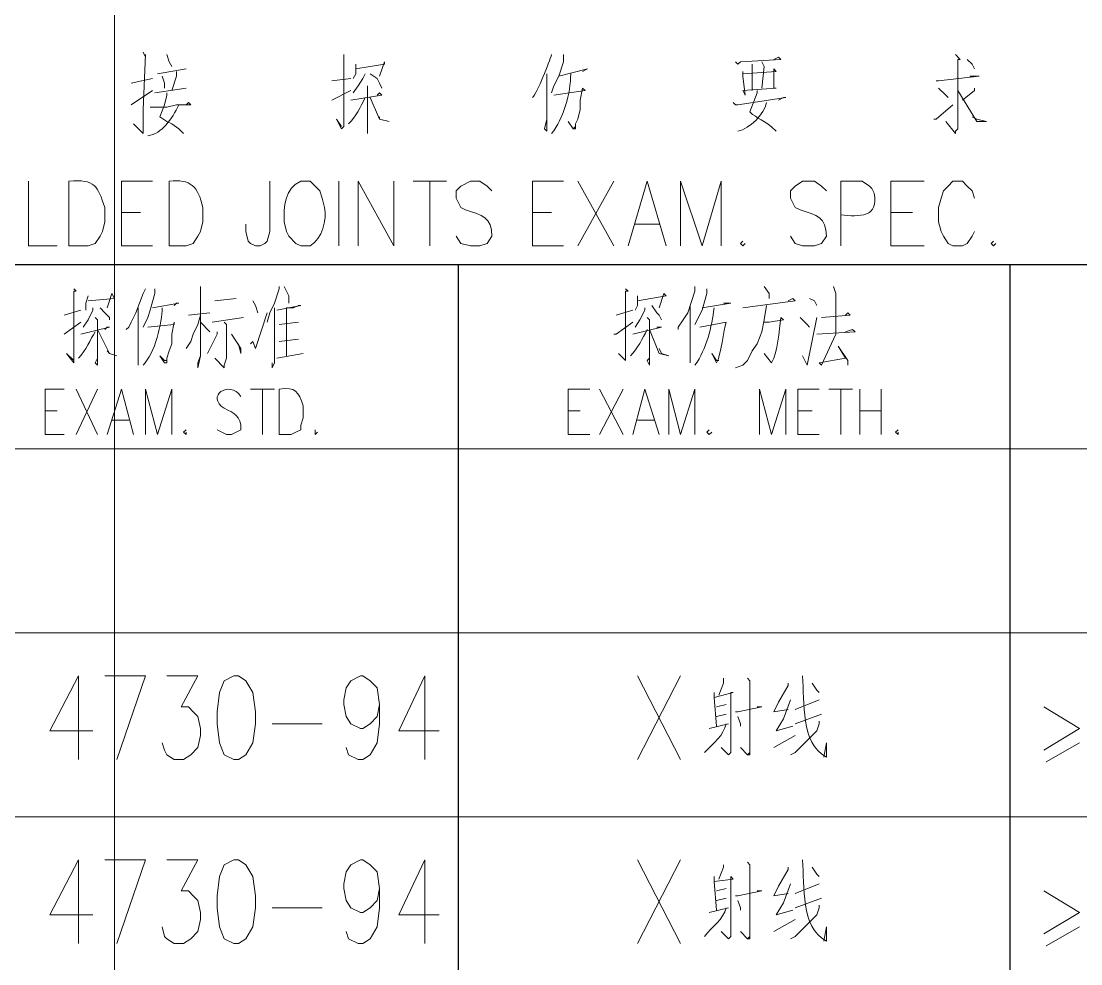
# Model space of a CAD drawing. Header units: millimetres. Extents: x 0 to 825, y 0 to 1167.
# Drawn here: x 652.6 to 732.5, y 712 to 783 of the extents above; entities that cross this region are included whole.
import ezdxf

# ---------------------------------------------------------------- set-up
doc = ezdxf.new("R2010")
doc.units = ezdxf.units.MM
doc.layers.add('1', color=7, linetype='Continuous')

msp = doc.modelspace()

# ---------------------------------------------------------------- linework, layer by layer
at = {"layer": '1', "color": 30, "lineweight": 9}
msp.add_lwpolyline([(659.661732, 0.141732), (659.661732, 1166.901732)], dxfattribs=at)
at = {"layer": '1', "color": 0, "lineweight": 9}
for points in [[(661.821732, 780.621732), (662.001732, 780.261732), (662.001732, 780.441732), (661.821732, 776.301732), (661.821732, 774.681732), (661.821732, 774.501732), (661.101732, 775.221732), (661.821732, 774.501732)], [(663.621732, 780.441732), (663.801732, 779.901732), (663.981732, 779.541732)], [(676.941732, 780.441732), (676.941732, 780.081732), (676.941732, 780.081732), (676.941732, 775.401732), (676.941732, 775.041732), (676.761732, 774.861732), (676.401732, 775.581732), (676.761732, 775.041732)], [(693.501732, 780.441732), (693.501732, 779.901732), (693.141732, 778.821732), (692.781732, 778.101732), (692.601732, 777.561732)], [(706.461732, 779.901732), (706.641732, 779.721732), (706.821732, 779.901732), (709.881732, 780.081732), (709.701732, 780.261732), (709.341732, 780.081732)], [(723.021732, 780.441732), (723.381732, 780.081732), (723.201732, 780.081732), (723.201732, 774.861732), (723.021732, 774.681732), (723.021732, 774.501732), (722.301732, 775.401732)], [(723.921732, 780.081732), (724.281732, 779.721732), (724.461732, 779.361732)], [(662.901732, 779.001732), (665.061732, 779.361732)], [(664.341732, 779.181732), (664.341732, 778.821732), (663.981732, 777.741732)], [(677.841732, 779.721732), (677.841732, 779.361732), (677.841732, 779.001732), (677.661732, 778.641732)], [(677.841732, 779.361732), (680.001732, 779.721732), (680.001732, 779.901732), (679.641732, 778.821732)], [(693.141732, 778.821732), (695.301732, 779.361732), (695.301732, 779.361732), (694.941732, 779.181732)], [(707.001732, 779.181732), (707.001732, 778.821732), (707.181732, 777.381732), (707.001732, 777.741732), (709.521732, 777.921732), (709.341732, 777.921732), (709.341732, 779.361732), (709.521732, 779.181732), (707.001732, 779.001732)], [(707.721732, 779.721732), (707.721732, 779.541732), (707.721732, 777.741732)], [(708.441732, 779.901732), (708.621732, 779.541732), (708.441732, 777.921732)], [(660.921732, 778.281732), (662.541732, 778.641732)], [(663.261732, 778.821732), (663.441732, 778.281732), (663.441732, 777.921732)], [(676.041732, 778.461732), (677.481732, 778.641732)], [(678.561732, 779.001732), (678.381732, 778.641732), (678.021732, 778.101732), (677.661732, 777.561732)], [(678.921732, 779.001732), (679.461732, 778.641732), (679.641732, 778.281732), (679.821732, 777.921732)], [(692.241732, 779.001732), (692.241732, 774.681732), (692.061732, 774.861732), (692.241732, 775.581732)], [(721.581732, 778.461732), (721.581732, 778.461732), (721.761732, 778.461732), (724.821732, 778.821732), (724.641732, 778.821732), (724.101732, 778.821732)], [(660.921732, 776.661732), (662.541732, 777.741732)], [(662.721732, 777.561732), (665.061732, 777.921732)], [(663.621732, 777.561732), (663.621732, 777.381732), (663.441732, 776.661732), (663.081732, 775.761732), (663.621732, 775.401732), (663.981732, 775.221732), (664.521732, 774.861732), (664.881732, 774.501732)], [(676.041732, 777.021732), (676.041732, 777.021732), (677.481732, 777.741732)], [(677.481732, 777.021732), (679.821732, 777.381732), (679.641732, 777.561732), (679.461732, 777.381732)], [(678.741732, 778.101732), (678.741732, 777.921732), (678.741732, 774.501732), (678.741732, 774.861732), (678.741732, 775.221732)], [(692.781732, 777.381732), (695.121732, 777.741732), (694.941732, 777.921732), (694.761732, 777.021732), (694.761732, 776.301732), (694.581732, 775.581732), (694.401732, 775.221732), (694.401732, 774.861732), (694.221732, 774.861732), (693.861732, 775.401732), (694.221732, 774.861732), (694.401732, 775.041732)], [(721.761732, 777.921732), (722.301732, 777.381732), (722.481732, 777.201732)], [(723.201732, 777.741732), (724.641732, 775.401732), (725.361732, 775.401732), (724.641732, 775.581732), (724.281732, 775.761732)], [(724.461732, 777.921732), (724.461732, 777.741732), (723.561732, 777.021732)], [(662.361732, 776.481732), (663.621732, 776.481732), (664.341732, 776.661732), (665.421732, 776.661732), (665.241732, 776.841732), (665.061732, 776.661732)], [(678.921732, 777.201732), (679.641732, 775.581732), (680.361732, 775.401732), (679.641732, 775.581732), (679.641732, 775.761732)], [(706.281732, 776.841732), (706.461732, 776.661732), (706.641732, 776.661732), (710.241732, 777.201732), (710.061732, 777.201732), (709.701732, 777.021732)], [(721.401732, 775.581732), (721.581732, 775.581732), (722.841732, 776.661732)], [(653.181732, 770.901732), (653.181732, 766.041732), (655.341732, 766.041732)], [(660.201732, 766.041732), (660.201732, 770.901732), (662.541732, 770.901732)], [(671.361732, 770.901732), (671.361732, 767.121732), (671.181732, 766.401732), (671.001732, 766.221732), (670.641732, 766.041732), (670.281732, 766.041732), (669.921732, 766.221732), (669.741732, 766.401732), (669.561732, 767.121732), (669.561732, 767.661732)], [(676.581732, 766.041732), (676.581732, 770.901732)], [(678.021732, 766.041732), (678.021732, 770.901732), (680.721732, 766.041732), (680.721732, 770.901732)], [(682.161732, 770.901732), (684.681732, 770.901732)], [(683.421732, 770.901732), (683.421732, 766.041732)], [(691.161732, 766.041732), (691.161732, 770.901732), (693.501732, 770.901732)], [(694.581732, 766.041732), (697.281732, 770.901732)], [(694.581732, 770.901732), (697.281732, 766.041732)], [(698.361732, 766.041732), (699.801732, 770.901732), (701.241732, 766.041732)], [(702.321732, 766.041732), (702.321732, 770.901732), (703.941732, 766.041732), (705.381732, 770.901732), (705.381732, 766.041732)], [(718.161732, 766.041732), (718.161732, 770.901732), (720.681732, 770.901732)], [(724.461732, 769.641732), (724.281732, 770.181732), (723.921732, 770.541732), (723.561732, 770.901732), (722.841732, 770.901732), (722.481732, 770.541732), (722.121732, 770.181732), (721.941732, 769.641732), (721.761732, 768.921732), (721.761732, 767.841732), (721.941732, 767.121732), (722.121732, 766.761732), (722.481732, 766.221732), (722.841732, 766.041732), (723.561732, 766.041732), (723.921732, 766.221732), (724.281732, 766.761732), (724.461732, 767.121732)], [(660.201732, 768.561732), (661.641732, 768.561732)], [(691.161732, 768.561732), (692.601732, 768.561732)], [(718.161732, 768.561732), (719.781732, 768.561732)], [(698.901732, 767.661732), (700.701732, 767.661732)], [(707.001732, 766.401732), (706.821732, 766.221732), (707.001732, 766.041732), (707.181732, 766.221732)], [(725.901732, 766.401732), (725.721732, 766.221732), (725.901732, 766.041732), (726.081732, 766.221732)], [(660.201732, 766.041732), (662.541732, 766.041732)], [(691.161732, 766.041732), (693.501732, 766.041732)], [(718.161732, 766.041732), (720.681732, 766.041732)], [(656.601732, 762.801732), (656.781732, 762.621732), (656.601732, 762.621732), (656.601732, 757.581732), (656.601732, 757.221732), (656.061732, 757.941732), (656.601732, 757.401732)], [(657.681732, 761.901732), (659.661732, 762.081732), (659.481732, 762.441732), (659.121732, 761.361732)], [(662.001732, 762.801732), (661.821732, 762.441732), (661.281732, 761.001732), (660.921732, 760.281732), (660.741732, 759.921732), (660.561732, 759.741732)], [(662.721732, 762.801732), (662.721732, 762.441732), (662.361732, 761.181732), (662.181732, 760.641732), (661.821732, 759.921732)], [(666.141732, 762.981732), (666.141732, 757.761732), (665.961732, 756.861732), (665.961732, 757.221732), (666.141732, 757.761732)], [(672.081732, 762.981732), (672.081732, 762.801732), (671.721732, 761.721732), (671.361732, 761.001732), (671.181732, 760.281732)], [(672.441732, 762.981732), (672.801732, 762.261732), (672.801732, 762.081732), (672.801732, 761.721732)], [(698.181732, 762.801732), (698.361732, 762.621732), (698.181732, 762.621732), (698.181732, 757.941732), (698.181732, 757.581732), (698.181732, 757.401732), (697.641732, 757.941732), (698.181732, 757.401732)], [(699.081732, 761.901732), (701.241732, 762.261732), (701.061732, 762.441732), (700.701732, 761.361732)], [(703.401732, 762.981732), (703.401732, 762.621732), (702.861732, 761.001732), (702.501732, 760.461732), (702.141732, 759.921732), (702.141732, 759.741732)], [(704.301732, 762.801732), (704.301732, 762.441732), (703.941732, 761.181732), (703.401732, 760.101732)], [(708.621732, 762.981732), (708.981732, 762.441732), (708.981732, 762.081732)], [(713.841732, 762.981732), (714.021732, 762.441732), (714.021732, 759.381732), (713.841732, 759.021732), (712.941732, 757.041732), (712.761732, 757.221732), (714.741732, 757.581732), (714.201732, 758.481732), (714.921732, 757.401732), (714.921732, 757.041732)], [(657.681732, 762.261732), (657.501732, 761.721732), (657.501732, 761.541732), (657.501732, 761.181732)], [(662.541732, 761.361732), (664.521732, 761.721732), (664.341732, 761.721732), (664.161732, 761.541732)], [(667.221732, 761.901732), (668.841732, 762.081732)], [(670.101732, 761.901732), (670.281732, 761.541732), (670.461732, 761.001732)], [(699.081732, 762.261732), (699.081732, 761.901732), (699.081732, 761.541732), (698.901732, 761.181732)], [(703.941732, 761.361732), (706.101732, 761.721732), (705.921732, 761.721732), (705.561732, 761.721732)], [(707.001732, 761.361732), (710.961732, 761.901732), (710.781732, 762.081732), (710.421732, 761.901732)], [(712.041732, 762.081732), (712.401732, 761.901732), (712.581732, 761.541732)], [(655.881732, 760.821732), (657.141732, 761.181732)], [(658.041732, 761.361732), (658.041732, 761.181732), (657.681732, 760.461732), (657.321732, 759.921732)], [(658.581732, 761.361732), (658.941732, 761.001732), (659.301732, 760.641732), (659.301732, 760.461732)], [(661.461732, 761.361732), (661.461732, 757.041732), (661.461732, 757.401732), (661.461732, 757.941732)], [(666.141732, 760.821732), (665.961732, 760.101732), (665.601732, 759.381732), (665.421732, 758.841732), (665.061732, 758.301732)], [(665.241732, 760.821732), (666.861732, 761.001732)], [(669.921732, 758.661732), (670.101732, 758.841732), (670.281732, 758.301732), (671.181732, 761.001732)], [(671.721732, 761.361732), (671.721732, 757.221732), (671.541732, 756.861732), (671.541732, 757.221732)], [(671.901732, 761.181732), (673.701732, 761.541732), (673.521732, 761.541732), (673.161732, 761.361732), (672.621732, 761.361732), (672.621732, 757.761732)], [(697.461732, 760.821732), (698.721732, 761.181732)], [(699.621732, 761.361732), (699.621732, 761.181732), (699.261732, 760.461732), (698.901732, 759.921732)], [(700.161732, 761.541732), (700.521732, 761.001732), (700.701732, 760.821732), (700.881732, 760.461732)], [(703.041732, 761.541732), (703.041732, 757.221732), (703.041732, 757.401732), (703.041732, 757.941732)], [(708.801732, 761.541732), (708.621732, 760.461732), (708.441732, 759.561732), (708.081732, 758.661732), (707.721732, 758.121732), (707.361732, 757.401732), (707.001732, 757.041732), (706.461732, 756.861732)], [(712.941732, 760.641732), (715.101732, 760.821732), (714.921732, 761.001732), (714.741732, 760.821732)], [(655.881732, 759.381732), (655.881732, 759.381732), (657.141732, 760.281732)], [(658.221732, 760.641732), (658.401732, 760.461732), (658.401732, 760.461732), (658.401732, 757.041732), (658.221732, 757.221732), (658.401732, 757.581732)], [(662.181732, 759.921732), (664.161732, 760.101732), (664.161732, 760.281732), (663.981732, 759.381732), (663.981732, 758.661732), (663.801732, 758.121732), (663.621732, 757.581732), (663.621732, 757.221732), (663.441732, 757.221732), (663.081732, 757.761732), (663.441732, 757.401732), (663.621732, 757.401732)], [(666.141732, 760.281732), (666.861732, 759.561732)], [(667.041732, 760.281732), (669.381732, 760.641732)], [(667.941732, 760.281732), (668.121732, 760.101732), (668.121732, 757.581732), (667.941732, 757.041732), (667.941732, 756.861732), (667.221732, 757.581732), (667.941732, 756.861732)], [(672.081732, 760.101732), (673.521732, 760.281732)], [(697.281732, 759.381732), (697.461732, 759.381732), (698.721732, 760.281732)], [(699.801732, 760.641732), (699.981732, 760.461732), (699.981732, 757.041732), (699.801732, 757.401732), (699.981732, 757.581732)], [(711.321732, 760.641732), (711.861732, 760.101732), (712.041732, 759.921732)], [(711.501732, 757.761732), (711.861732, 757.041732), (712.581732, 760.641732)], [(657.141732, 759.381732), (659.301732, 759.921732), (659.121732, 759.921732), (658.941732, 759.741732)], [(658.401732, 759.741732), (659.301732, 757.941732), (659.841732, 757.761732), (659.301732, 757.941732), (659.121732, 758.121732)], [(667.401732, 759.561732), (667.401732, 759.381732), (666.681732, 757.941732)], [(668.481732, 759.381732), (669.201732, 758.301732), (669.201732, 757.941732), (669.021732, 758.661732)], [(698.721732, 759.381732), (700.881732, 759.921732), (700.701732, 759.921732), (700.521732, 759.921732)], [(699.981732, 759.741732), (700.701732, 757.941732), (701.421732, 757.761732), (700.881732, 757.941732), (700.701732, 758.301732)], [(712.581732, 759.381732), (715.461732, 759.561732), (715.281732, 759.741732), (714.741732, 759.561732)], [(672.081732, 758.841732), (673.521732, 759.021732)], [(671.901732, 757.581732), (673.881732, 757.941732)], [(654.441732, 751.821732), (654.441732, 755.241732), (655.881732, 755.241732)], [(656.781732, 751.821732), (658.401732, 755.241732)], [(656.781732, 755.241732), (658.401732, 751.821732)], [(659.121732, 751.821732), (660.201732, 755.241732), (661.101732, 751.821732)], [(662.001732, 751.821732), (662.001732, 755.241732), (662.901732, 751.821732), (663.981732, 755.241732), (663.981732, 751.821732)], [(669.921732, 755.241732), (671.721732, 755.241732)], [(670.821732, 755.241732), (670.821732, 751.821732)], [(693.861732, 751.821732), (693.861732, 755.241732), (695.481732, 755.241732)], [(696.201732, 751.821732), (698.001732, 755.241732)], [(696.201732, 755.241732), (698.001732, 751.821732)], [(698.721732, 751.821732), (699.621732, 755.241732), (700.701732, 751.821732)], [(701.421732, 751.821732), (701.421732, 755.241732), (702.321732, 751.821732), (703.401732, 755.241732), (703.401732, 751.821732)], [(708.261732, 751.821732), (708.261732, 755.241732), (709.161732, 751.821732), (710.241732, 755.241732), (710.241732, 751.821732)], [(711.141732, 751.821732), (711.141732, 755.241732), (712.761732, 755.241732)], [(713.481732, 755.241732), (715.281732, 755.241732)], [(714.381732, 755.241732), (714.381732, 751.821732)], [(715.821732, 751.821732), (715.821732, 755.241732)], [(717.441732, 755.241732), (717.441732, 751.821732)], [(654.441732, 753.621732), (655.341732, 753.621732)], [(693.861732, 753.621732), (694.761732, 753.621732)], [(711.141732, 753.621732), (712.221732, 753.621732)], [(715.821732, 753.621732), (717.441732, 753.621732)], [(659.481732, 752.901732), (660.741732, 752.901732)], [(699.081732, 752.901732), (700.341732, 752.901732)], [(665.061732, 752.181732), (664.881732, 752.001732), (665.061732, 751.821732), (665.061732, 752.001732)], [(674.781732, 752.181732), (674.781732, 752.001732), (674.781732, 751.821732), (674.961732, 752.001732)], [(704.481732, 752.181732), (704.301732, 752.001732), (704.481732, 751.821732), (704.661732, 752.001732)], [(718.701732, 752.181732), (718.521732, 752.001732), (718.701732, 751.821732), (718.701732, 752.001732)], [(654.441732, 751.821732), (655.881732, 751.821732)], [(693.861732, 751.821732), (695.481732, 751.821732)], [(711.141732, 751.821732), (712.761732, 751.821732)], [(810.501732, 750.741732), (560.841732, 750.741732)], [(810.501732, 750.741732), (560.841732, 750.741732)], [(810.501732, 736.881732), (560.841732, 736.881732)], [(656.961732, 733.641732), (654.801732, 729.501732), (658.041732, 729.501732)], [(656.961732, 733.641732), (656.961732, 727.341732)], [(658.941732, 733.641732), (662.001732, 733.641732), (659.841732, 727.341732)], [(663.621732, 733.641732), (665.961732, 733.641732), (664.701732, 731.301732), (665.241732, 731.301732), (665.601732, 730.941732), (665.961732, 730.581732), (666.141732, 729.681732), (666.141732, 729.141732), (665.961732, 728.241732), (665.421732, 727.701732), (664.881732, 727.341732), (664.161732, 727.341732), (663.621732, 727.701732), (663.441732, 728.061732), (663.261732, 728.601732)], [(668.661732, 733.641732), (667.941732, 733.281732), (667.581732, 732.381732), (667.401732, 730.941732), (667.401732, 730.041732), (667.581732, 728.601732), (667.941732, 727.701732), (668.661732, 727.341732), (669.021732, 727.341732), (669.561732, 727.701732), (670.101732, 728.601732), (670.281732, 730.041732), (670.281732, 730.941732), (670.101732, 732.381732), (669.561732, 733.281732), (669.021732, 733.641732), (668.661732, 733.641732)], [(679.641732, 731.481732), (679.461732, 730.581732), (678.921732, 730.041732), (678.381732, 729.681732), (678.201732, 729.681732), (677.481732, 730.041732), (677.121732, 730.581732), (676.941732, 731.481732), (676.941732, 731.841732), (677.121732, 732.741732), (677.481732, 733.281732), (678.201732, 733.641732), (678.381732, 733.641732), (678.921732, 733.281732), (679.461732, 732.741732), (679.641732, 731.481732), (679.641732, 730.041732), (679.461732, 728.601732), (678.921732, 727.701732), (678.381732, 727.341732), (678.021732, 727.341732), (677.301732, 727.701732), (677.121732, 728.241732)], [(683.061732, 733.641732), (681.081732, 729.501732), (684.141732, 729.501732)], [(683.061732, 733.641732), (683.061732, 727.341732)], [(699.081732, 727.341732), (702.321732, 733.641732)], [(699.081732, 733.641732), (702.321732, 727.341732)], [(705.561732, 733.461732), (705.561732, 733.101732), (705.201732, 732.201732)], [(707.361732, 733.461732), (707.541732, 733.281732), (707.541732, 733.101732), (707.541732, 728.061732), (707.541732, 727.881732), (707.541732, 727.701732), (707.361732, 727.701732), (706.821732, 728.241732), (707.361732, 727.701732), (707.541732, 727.881732)], [(710.421732, 733.101732), (710.421732, 732.921732), (709.701732, 731.661732), (709.341732, 730.941732), (710.421732, 731.121732)], [(712.761732, 732.381732), (712.581732, 732.561732), (712.221732, 733.101732)], [(704.841732, 732.381732), (704.841732, 732.021732), (705.021732, 729.861732)], [(704.841732, 732.021732), (706.281732, 732.381732), (706.101732, 732.381732), (706.101732, 727.881732), (705.921732, 727.701732), (705.921732, 727.701732), (705.381732, 728.241732), (705.381732, 728.241732), (705.921732, 727.701732)], [(705.021732, 731.301732), (705.741732, 731.481732)], [(706.461732, 730.941732), (706.641732, 730.941732), (708.441732, 731.301732), (708.261732, 731.301732), (708.081732, 731.301732)], [(710.601732, 731.841732), (710.061732, 730.401732), (709.521732, 729.501732), (709.521732, 729.501732), (710.781732, 729.861732)], [(710.961732, 731.121732), (712.761732, 731.841732)], [(729.681732, 728.061732), (732.381732, 729.681732), (729.681732, 731.301732)], [(705.741732, 730.761732), (705.021732, 730.581732)], [(706.641732, 730.581732), (706.821732, 730.041732), (706.821732, 730.041732), (706.821732, 729.861732)], [(710.961732, 730.041732), (712.941732, 730.761732)], [(671.541732, 730.041732), (675.321732, 730.041732)], [(705.921732, 730.041732), (704.481732, 729.681732)], [(712.761732, 730.221732), (712.761732, 730.041732), (712.581732, 729.501732), (712.221732, 729.141732), (711.321732, 728.241732), (710.961732, 727.881732), (710.601732, 727.701732)], [(709.341732, 728.241732), (710.961732, 729.141732)], [(729.861732, 727.161732), (732.381732, 728.601732)], [(810.501732, 723.021732), (560.841732, 723.021732)], [(810.501732, 723.021732), (560.841732, 723.021732)], [(656.961732, 719.781732), (654.801732, 715.641732), (658.041732, 715.641732)], [(656.961732, 719.781732), (656.961732, 713.481732)], [(658.941732, 719.781732), (662.001732, 719.781732), (659.841732, 713.481732)], [(663.621732, 719.781732), (665.961732, 719.781732), (664.701732, 717.441732), (665.241732, 717.441732), (665.601732, 717.081732), (665.961732, 716.721732), (666.141732, 715.821732), (666.141732, 715.281732), (665.961732, 714.381732), (665.421732, 713.841732), (664.881732, 713.481732), (664.161732, 713.481732), (663.621732, 713.841732), (663.441732, 714.021732), (663.261732, 714.741732)], [(668.661732, 719.781732), (667.941732, 719.421732), (667.581732, 718.521732), (667.401732, 717.081732), (667.401732, 716.181732), (667.581732, 714.741732), (667.941732, 713.841732), (668.661732, 713.481732), (669.021732, 713.481732), (669.561732, 713.841732), (670.101732, 714.741732), (670.281732, 716.181732), (670.281732, 717.081732), (670.101732, 718.521732), (669.561732, 719.421732), (669.021732, 719.781732), (668.661732, 719.781732)], [(679.641732, 717.621732), (679.461732, 716.721732), (678.921732, 716.181732), (678.381732, 715.821732), (678.201732, 715.821732), (677.481732, 716.181732), (677.121732, 716.721732), (676.941732, 717.621732), (676.941732, 717.981732), (677.121732, 718.881732), (677.481732, 719.421732), (678.201732, 719.781732), (678.381732, 719.781732), (678.921732, 719.421732), (679.461732, 718.881732), (679.641732, 717.621732), (679.641732, 716.181732), (679.461732, 714.741732), (678.921732, 713.841732), (678.381732, 713.481732), (678.021732, 713.481732), (677.301732, 713.841732), (677.121732, 714.381732)], [(683.061732, 719.781732), (681.081732, 715.641732), (684.141732, 715.641732)], [(683.061732, 719.781732), (683.061732, 713.481732)], [(699.081732, 713.481732), (702.321732, 719.781732)], [(699.081732, 719.781732), (702.321732, 713.481732)], [(705.561732, 719.421732), (705.561732, 719.241732), (705.201732, 718.341732)], [(707.361732, 719.601732), (707.541732, 719.421732), (707.541732, 719.241732), (707.541732, 714.201732), (707.541732, 714.021732), (707.541732, 713.841732), (707.361732, 713.841732), (706.821732, 714.381732), (707.361732, 713.841732), (707.541732, 714.021732)], [(704.841732, 718.521732), (704.841732, 718.161732), (705.021732, 716.001732)], [(704.841732, 718.161732), (706.281732, 718.341732), (706.101732, 718.521732), (706.101732, 714.021732), (705.921732, 713.841732), (705.921732, 713.841732), (705.381732, 714.381732), (705.381732, 714.381732), (705.921732, 713.841732)], [(710.421732, 719.241732), (710.421732, 719.061732), (709.701732, 717.801732), (709.341732, 717.081732), (710.421732, 717.261732)], [(712.761732, 718.521732), (712.581732, 718.701732), (712.221732, 719.241732)], [(710.601732, 717.981732), (710.061732, 716.541732), (709.521732, 715.641732), (709.521732, 715.641732), (710.781732, 716.001732)], [(710.961732, 717.261732), (712.761732, 717.981732)], [(705.021732, 717.441732), (705.741732, 717.621732)], [(705.741732, 716.901732), (705.021732, 716.721732)], [(706.461732, 717.081732), (706.641732, 717.081732), (706.641732, 717.081732), (708.441732, 717.441732), (708.261732, 717.441732), (708.081732, 717.441732)], [(710.961732, 716.181732), (712.941732, 716.901732)], [(729.681732, 714.201732), (732.381732, 715.821732), (729.681732, 717.441732)], [(671.541732, 716.181732), (675.321732, 716.181732)], [(705.921732, 716.181732), (704.481732, 715.821732)], [(706.641732, 716.721732), (706.821732, 716.181732), (706.821732, 716.181732), (706.821732, 716.001732)], [(712.761732, 716.361732), (712.761732, 716.181732), (712.581732, 715.641732), (712.221732, 715.281732), (711.321732, 714.381732), (710.961732, 714.021732), (710.601732, 713.841732)], [(709.341732, 714.381732), (710.961732, 715.281732)], [(729.861732, 713.301732), (732.381732, 714.741732)]]:
    msp.add_lwpolyline(points, dxfattribs=at)
at = {"layer": '1', "color": 0, "lineweight": 25}
for points in [[(810.501732, 764.601732), (560.841732, 764.601732)], [(810.501732, 764.601732), (560.841732, 764.601732)], [(685.581732, 681.441732), (685.581732, 764.601732)], [(685.581732, 681.441732), (685.581732, 764.601732)], [(727.161732, 681.441732), (727.161732, 764.601732)], [(727.161732, 681.441732), (727.161732, 764.601732)]]:
    msp.add_lwpolyline(points, dxfattribs=at)
at = {"layer": '1', "color": 0, "lineweight": 9}
for points in [[(692.601732, 780.441732), (692.421732, 779.901732), (691.521732, 777.561732), (691.161732, 777.201732)], [(694.041732, 779.001732), (694.041732, 777.561732), (693.501732, 775.581732), (692.601732, 774.501732)], [(678.561732, 777.201732), (678.201732, 776.481732), (677.841732, 775.761732), (677.301732, 775.221732)], [(708.801732, 776.841732), (708.621732, 775.941732), (707.541732, 774.861732), (706.641732, 774.681732)], [(664.521732, 776.661732), (663.981732, 775.581732), (663.261732, 774.501732), (662.181732, 774.321732)], [(663.261732, 761.361732), (663.261732, 760.281732), (662.721732, 757.941732), (661.821732, 757.041732)], [(704.841732, 761.361732), (704.661732, 759.921732), (704.301732, 758.301732), (703.401732, 757.041732)], [(658.221732, 759.561732), (657.861732, 759.021732), (657.501732, 758.121732), (656.961732, 757.581732)], [(699.801732, 759.741732), (699.441732, 759.021732), (699.081732, 758.301732), (698.541732, 757.761732)], [(705.741732, 730.041732), (705.561732, 729.141732), (704.841732, 728.601732), (704.121732, 727.881732)], [(705.741732, 716.181732), (705.561732, 715.281732), (704.661732, 714.741732), (704.121732, 714.021732)]]:
    msp.add_open_spline(points, degree=3, dxfattribs=at)
for points, knots in [([(708.081732, 777.741732), (708.081732, 777.741732), (708.081732, 777.561732), (708.081732, 777.561732), (708.081732, 777.561732), (707.541732, 776.121732), (707.541732, 776.121732), (708.081732, 775.581732), (708.621732, 775.581732), (709.521732, 774.681732)], [0, 0, 0, 0, 1, 1, 1, 2, 2, 2, 3, 3, 3, 3]), ([(656.241732, 766.041732), (656.241732, 766.041732), (656.241732, 770.901732), (656.241732, 770.901732), (658.221732, 771.081732), (658.401732, 770.541732), (658.941732, 768.921732), (658.941732, 768.921732), (658.941732, 767.841732), (658.941732, 767.841732), (658.941732, 767.841732), (658.761732, 767.121732), (658.761732, 767.121732), (658.761732, 767.121732), (658.581732, 766.761732), (658.581732, 766.761732), (658.581732, 766.761732), (658.221732, 766.221732), (658.221732, 766.221732), (658.221732, 766.221732), (657.681732, 766.041732), (657.681732, 766.041732), (657.681732, 766.041732), (656.241732, 766.041732), (656.241732, 766.041732)], [0, 0, 0, 0, 1, 1, 1, 2, 2, 2, 3, 3, 3, 4, 4, 4, 5, 5, 5, 6, 6, 6, 7, 7, 7, 8, 8, 8, 8]), ([(663.801732, 766.041732), (663.801732, 766.041732), (663.801732, 770.901732), (663.801732, 770.901732), (665.421732, 771.081732), (665.961732, 770.541732), (666.321732, 768.921732), (666.321732, 768.921732), (666.321732, 767.841732), (666.321732, 767.841732), (666.321732, 767.841732), (666.141732, 767.121732), (666.141732, 767.121732), (666.141732, 767.121732), (665.961732, 766.761732), (665.961732, 766.761732), (665.961732, 766.761732), (665.601732, 766.221732), (665.601732, 766.221732), (665.601732, 766.221732), (665.061732, 766.041732), (665.061732, 766.041732), (665.061732, 766.041732), (663.801732, 766.041732), (663.801732, 766.041732)], [0, 0, 0, 0, 1, 1, 1, 2, 2, 2, 3, 3, 3, 4, 4, 4, 5, 5, 5, 6, 6, 6, 7, 7, 7, 8, 8, 8, 8]), ([(673.701732, 770.901732), (672.441732, 770.361732), (672.441732, 768.921732), (672.441732, 767.841732), (672.441732, 767.841732), (672.621732, 767.121732), (672.621732, 767.121732), (672.621732, 767.121732), (672.801732, 766.761732), (672.801732, 766.761732), (672.801732, 766.761732), (673.341732, 766.221732), (673.341732, 766.221732), (673.341732, 766.221732), (673.701732, 766.041732), (673.701732, 766.041732), (673.701732, 766.041732), (674.421732, 766.041732), (674.421732, 766.041732), (675.321732, 766.581732), (675.681732, 768.021732), (675.501732, 768.921732), (675.501732, 768.921732), (675.321732, 769.641732), (675.321732, 769.641732), (675.321732, 769.641732), (675.141732, 770.181732), (675.141732, 770.181732), (675.141732, 770.181732), (674.781732, 770.541732), (674.781732, 770.541732), (674.781732, 770.541732), (674.421732, 770.901732), (674.421732, 770.901732), (674.421732, 770.901732), (673.701732, 770.901732), (673.701732, 770.901732)], [0, 0, 0, 0, 1, 1, 1, 2, 2, 2, 3, 3, 3, 4, 4, 4, 5, 5, 5, 6, 6, 6, 7, 7, 7, 8, 8, 8, 9, 9, 9, 10, 10, 10, 11, 11, 11, 12, 12, 12, 12]), ([(688.101732, 770.181732), (688.101732, 770.181732), (687.741732, 770.541732), (687.741732, 770.541732), (687.741732, 770.541732), (687.201732, 770.901732), (687.201732, 770.901732), (687.201732, 770.901732), (686.481732, 770.901732), (686.481732, 770.901732), (686.481732, 770.901732), (685.761732, 770.541732), (685.761732, 770.541732), (685.761732, 770.541732), (685.401732, 770.181732), (685.401732, 770.181732), (685.401732, 770.181732), (685.401732, 769.641732), (685.401732, 769.641732), (685.401732, 769.641732), (685.581732, 769.281732), (685.581732, 769.281732), (685.581732, 769.281732), (685.761732, 768.921732), (685.761732, 768.921732), (685.761732, 768.921732), (686.121732, 768.741732), (686.121732, 768.741732), (687.381732, 768.381732), (688.101732, 768.201732), (688.101732, 766.761732), (688.101732, 766.761732), (687.741732, 766.221732), (687.741732, 766.221732), (687.741732, 766.221732), (687.201732, 766.041732), (687.201732, 766.041732), (687.201732, 766.041732), (686.481732, 766.041732), (686.481732, 766.041732), (686.481732, 766.041732), (685.761732, 766.221732), (685.761732, 766.221732), (685.761732, 766.221732), (685.401732, 766.761732), (685.401732, 766.761732)], [0, 0, 0, 0, 1, 1, 1, 2, 2, 2, 3, 3, 3, 4, 4, 4, 5, 5, 5, 6, 6, 6, 7, 7, 7, 8, 8, 8, 9, 9, 9, 10, 10, 10, 11, 11, 11, 12, 12, 12, 13, 13, 13, 14, 14, 14, 15, 15, 15, 15]), ([(713.301732, 770.181732), (713.301732, 770.181732), (712.941732, 770.541732), (712.941732, 770.541732), (712.941732, 770.541732), (712.401732, 770.901732), (712.401732, 770.901732), (712.401732, 770.901732), (711.501732, 770.901732), (711.501732, 770.901732), (711.501732, 770.901732), (710.961732, 770.541732), (710.961732, 770.541732), (710.961732, 770.541732), (710.601732, 770.181732), (710.601732, 770.181732), (710.601732, 770.181732), (710.601732, 769.641732), (710.601732, 769.641732), (710.601732, 769.641732), (710.781732, 769.281732), (710.781732, 769.281732), (710.781732, 769.281732), (710.961732, 768.921732), (710.961732, 768.921732), (710.961732, 768.921732), (711.321732, 768.741732), (711.321732, 768.741732), (712.581732, 768.381732), (713.301732, 768.201732), (713.301732, 766.761732), (713.301732, 766.761732), (712.941732, 766.221732), (712.941732, 766.221732), (712.941732, 766.221732), (712.401732, 766.041732), (712.401732, 766.041732), (712.401732, 766.041732), (711.501732, 766.041732), (711.501732, 766.041732), (711.501732, 766.041732), (710.961732, 766.221732), (710.961732, 766.221732), (710.961732, 766.221732), (710.601732, 766.761732), (710.601732, 766.761732)], [0, 0, 0, 0, 1, 1, 1, 2, 2, 2, 3, 3, 3, 4, 4, 4, 5, 5, 5, 6, 6, 6, 7, 7, 7, 8, 8, 8, 9, 9, 9, 10, 10, 10, 11, 11, 11, 12, 12, 12, 13, 13, 13, 14, 14, 14, 15, 15, 15, 15]), ([(714.381732, 766.041732), (714.381732, 766.041732), (714.381732, 770.901732), (714.381732, 770.901732), (714.381732, 770.901732), (716.001732, 770.901732), (716.001732, 770.901732), (716.001732, 770.901732), (716.541732, 770.541732), (716.541732, 770.541732), (716.541732, 770.541732), (716.721732, 770.361732), (716.721732, 770.361732), (716.721732, 770.361732), (716.901732, 770.001732), (716.901732, 770.001732), (717.261732, 768.201732), (715.821732, 768.201732), (714.381732, 768.381732)], [0, 0, 0, 0, 1, 1, 1, 2, 2, 2, 3, 3, 3, 4, 4, 4, 5, 5, 5, 6, 6, 6, 6]), ([(703.761732, 759.921732), (703.761732, 759.921732), (705.741732, 760.281732), (705.741732, 760.281732), (705.741732, 760.281732), (705.741732, 760.281732), (705.741732, 760.281732), (705.561732, 759.741732), (705.381732, 757.761732), (705.021732, 757.221732), (705.021732, 757.221732), (704.661732, 757.941732), (704.661732, 757.941732), (704.661732, 757.941732), (705.021732, 757.401732), (705.021732, 757.401732), (705.021732, 757.401732), (705.201732, 757.401732), (705.201732, 757.401732)], [0, 0, 0, 0, 1, 1, 1, 2, 2, 2, 3, 3, 3, 4, 4, 4, 5, 5, 5, 6, 6, 6, 6]), ([(708.621732, 760.281732), (708.621732, 760.281732), (708.981732, 760.281732), (708.981732, 760.281732), (708.981732, 760.281732), (710.061732, 760.461732), (710.061732, 760.461732), (710.061732, 760.461732), (709.881732, 760.641732), (709.881732, 760.641732), (709.701732, 759.561732), (709.701732, 758.121732), (709.161732, 757.221732), (709.161732, 757.221732), (708.621732, 757.941732), (708.621732, 757.941732)], [0, 0, 0, 0, 1, 1, 1, 2, 2, 2, 3, 3, 3, 4, 4, 4, 5, 5, 5, 5]), ([(669.201732, 754.701732), (668.301732, 755.961732), (666.501732, 754.701732), (667.941732, 753.801732), (668.661732, 753.441732), (669.201732, 753.261732), (669.201732, 752.181732), (669.201732, 752.181732), (668.841732, 752.001732), (668.841732, 752.001732), (668.841732, 752.001732), (668.481732, 751.821732), (668.481732, 751.821732), (668.481732, 751.821732), (668.121732, 751.821732), (668.121732, 751.821732), (668.121732, 751.821732), (667.761732, 752.001732), (667.761732, 752.001732), (667.761732, 752.001732), (667.401732, 752.181732), (667.401732, 752.181732)], [0, 0, 0, 0, 1, 1, 1, 2, 2, 2, 3, 3, 3, 4, 4, 4, 5, 5, 5, 6, 6, 6, 7, 7, 7, 7]), ([(672.081732, 751.821732), (672.081732, 751.821732), (672.081732, 755.241732), (672.081732, 755.241732), (673.341732, 755.421732), (673.521732, 755.061732), (673.881732, 753.981732), (673.881732, 753.981732), (673.881732, 753.081732), (673.881732, 753.081732), (673.881732, 753.081732), (673.701732, 752.541732), (673.701732, 752.541732), (673.701732, 752.541732), (673.701732, 752.181732), (673.701732, 752.181732), (673.701732, 752.181732), (673.341732, 752.001732), (673.341732, 752.001732), (673.341732, 752.001732), (672.981732, 751.821732), (672.981732, 751.821732), (672.981732, 751.821732), (672.081732, 751.821732), (672.081732, 751.821732)], [0, 0, 0, 0, 1, 1, 1, 2, 2, 2, 3, 3, 3, 4, 4, 4, 5, 5, 5, 6, 6, 6, 7, 7, 7, 8, 8, 8, 8]), ([(711.501732, 733.641732), (711.681732, 731.661732), (711.321732, 728.601732), (713.301732, 727.521732), (713.301732, 727.521732), (713.301732, 728.601732), (713.301732, 728.601732), (713.301732, 728.601732), (713.121732, 727.521732), (713.121732, 727.521732)], [0, 0, 0, 0, 1, 1, 1, 2, 2, 2, 3, 3, 3, 3]), ([(711.501732, 719.781732), (711.681732, 717.801732), (711.321732, 714.741732), (713.301732, 713.661732), (713.301732, 713.661732), (713.301732, 714.741732), (713.301732, 714.741732), (713.301732, 714.741732), (713.121732, 713.661732), (713.121732, 713.661732)], [0, 0, 0, 0, 1, 1, 1, 2, 2, 2, 3, 3, 3, 3])]:
    msp.add_open_spline(points, degree=3, knots=knots, dxfattribs=at)

doc.saveas('drawing.dxf')
